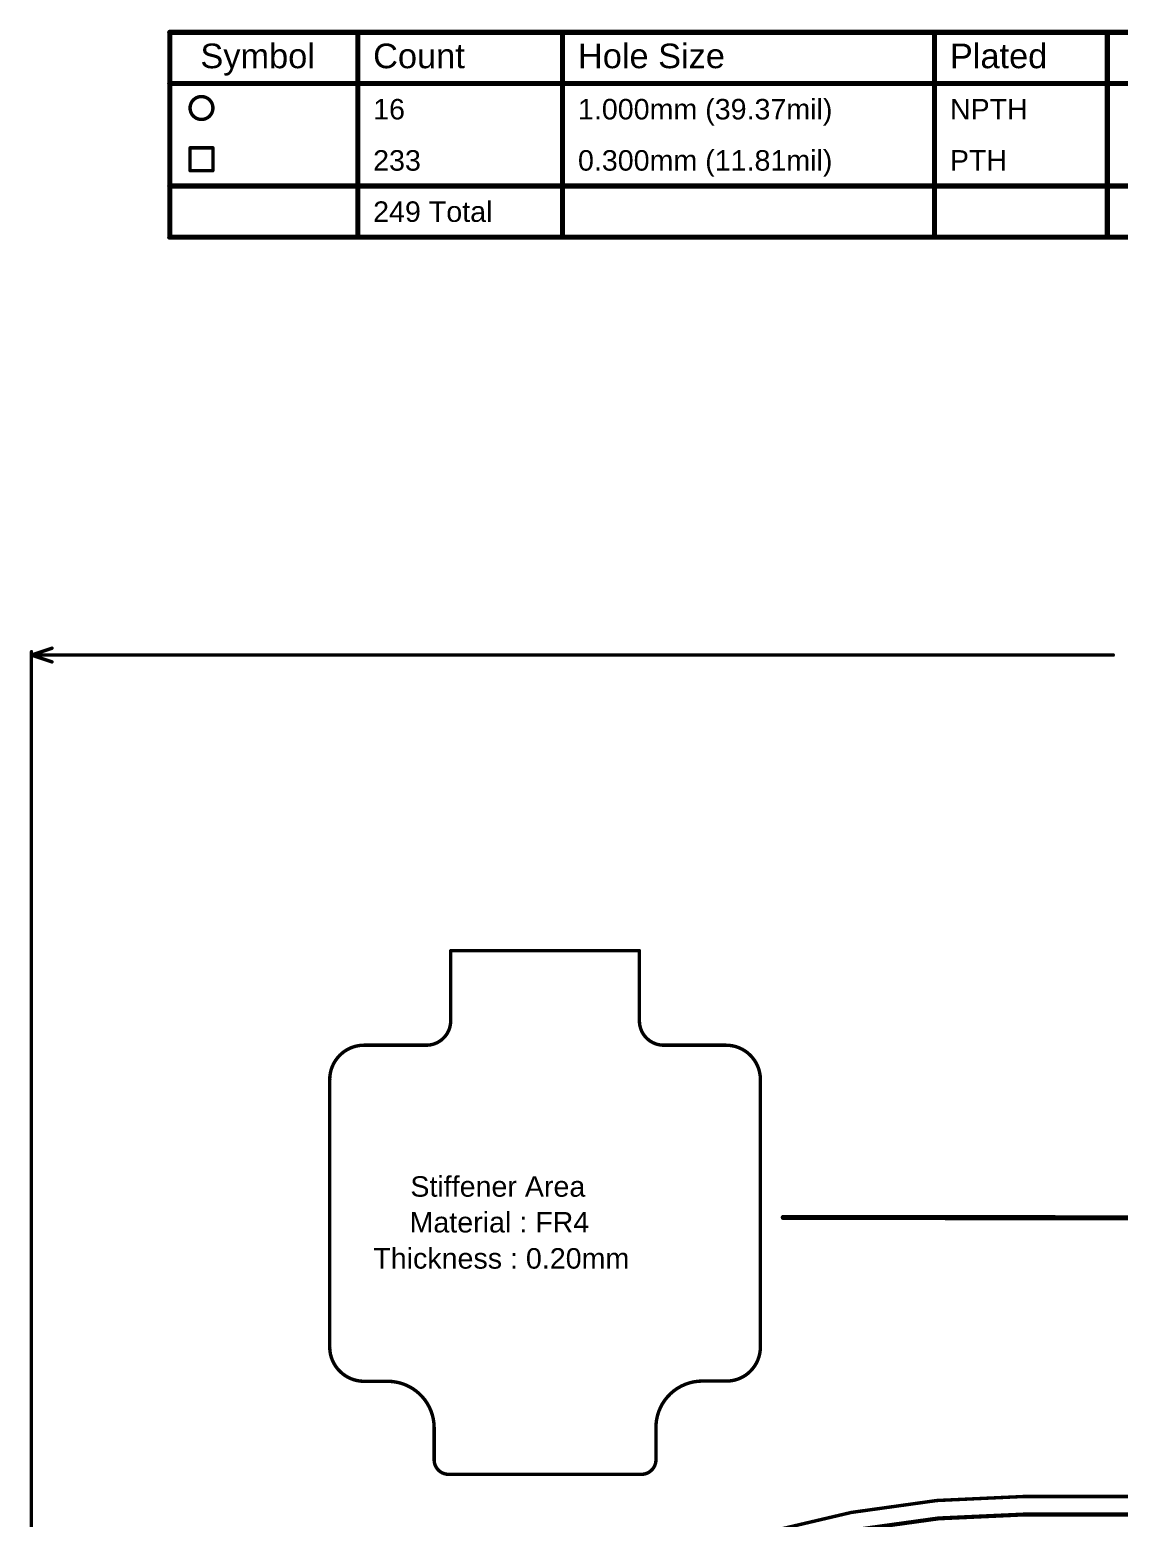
# Model space of a CAD drawing. Header units: inches. Extents: x 3 to 457, y -41 to 239.
# Drawn here: x 11.7 to 92.7, y 128 to 238.7 of the extents above; entities that cross this region are included whole.
import ezdxf

# ---------------------------------------------------------------- set-up
doc = ezdxf.new("R2010")
doc.units = ezdxf.units.IN
for name, color, linetype in [('Board Outline', 216, 'Continuous'), ('Bottom Layer', 5, 'Continuous'), ('Dimension', 6, 'Continuous'), ('Drill Drawing', 1, 'Continuous'), ('Fabrication', 76, 'Continuous')]:
    doc.layers.add(name, color=color, linetype=linetype)
doc.styles.add('Arial', font='', dxfattribs={"height": 0.2})
doc.styles.get('Arial').set_extended_font_data('Arial')

msp = doc.modelspace()

# ---------------------------------------------------------------- linework, layer by layer
at = {"layer": 'Board Outline'}
for points in [[(16.05, 60.09, 0.127, 0.127, -0.41422), (85.57, 129.61, 0.127, 0.127, 0)], [(85.57, 129.61, 0.127, 0.127, 0), (102.79, 129.61, 0.127, 0.127, 0)]]:
    msp.add_lwpolyline(points, format="xyseb", dxfattribs=at)
msp.add_lwpolyline([(85.54, 129.61, 0.0635, 0.0635, 1), (85.6, 129.61, 0.0635, 0.0635, 1)], format="xyseb", close=True, dxfattribs=at)
msp.add_lwpolyline([(85.54, 129.61, 0.0635, 0.0635, 1), (85.6, 129.61, 0.0635, 0.0635, 1)], format="xyseb", close=True, dxfattribs=at)
at = {"layer": 'Bottom Layer'}
for points in [[(17.31, 60.09, 0.305, 0.305, -0.414214), (85.57, 128.27, 0.305, 0.305, 0)], [(85.57, 128.27, 0.305, 0.305, 0), (109.75, 128.27, 0.305, 0.305, 0)]]:
    msp.add_lwpolyline(points, format="xyseb", dxfattribs=at)
msp.add_lwpolyline([(85.49, 128.27, 0.152, 0.152, 1), (85.64, 128.27, 0.152, 0.152, 1)], format="xyseb", close=True, dxfattribs=at)
msp.add_lwpolyline([(85.49, 128.27, 0.152, 0.152, 1), (85.64, 128.27, 0.152, 0.152, 1)], format="xyseb", close=True, dxfattribs=at)
at = {"layer": 'Dimension'}
for points in [[(11.8, 192.2, 0.254, 0.254, 0), (13.33, 192.71, 0.254, 0.254, 0)], [(11.8, 2.63, 0.254, 0.254, 0), (11.8, 192.46, 0.254, 0.254, 0)], [(11.8, 192.2, 0.254, 0.254, 0), (13.33, 191.69, 0.254, 0.254, 0)], [(11.8, 192.2, 0.254, 0.254, 0), (92.29, 192.2, 0.254, 0.254, 0)]]:
    msp.add_lwpolyline(points, format="xyseb", dxfattribs=at)
for points in [[(13.26, 192.71, 0.127, 0.127, 1), (13.39, 192.71, 0.127, 0.127, 1)], [(11.74, 192.46, 0.127, 0.127, 1), (11.86, 192.46, 0.127, 0.127, 1)], [(11.74, 192.2, 0.127, 0.127, 1), (11.86, 192.2, 0.127, 0.127, 1)], [(11.74, 192.2, 0.127, 0.127, 1), (11.86, 192.2, 0.127, 0.127, 1)], [(11.74, 192.2, 0.127, 0.127, 1), (11.86, 192.2, 0.127, 0.127, 1)], [(13.26, 191.69, 0.127, 0.127, 1), (13.39, 191.69, 0.127, 0.127, 1)], [(92.22, 192.2, 0.127, 0.127, 1), (92.35, 192.2, 0.127, 0.127, 1)]]:
    msp.add_lwpolyline(points, format="xyseb", close=True, dxfattribs=at)
at = {"layer": 'Drill Drawing'}
for points in [[(22.09, 238.52, 0.381, 0.381, 0), (200.14, 238.52, 0.381, 0.381, 0)], [(22.09, 223.28, 0.381, 0.381, 0), (22.09, 238.52, 0.381, 0.381, 0)], [(36.08, 223.28, 0.381, 0.381, 0), (36.08, 238.52, 0.381, 0.381, 0)], [(51.31, 223.28, 0.381, 0.381, 0), (51.31, 238.52, 0.381, 0.381, 0)], [(78.99, 223.28, 0.381, 0.381, 0), (78.99, 238.52, 0.381, 0.381, 0)], [(91.84, 223.28, 0.381, 0.381, 0), (91.84, 238.52, 0.381, 0.381, 0)], [(22.09, 234.71, 0.381, 0.381, 0), (200.14, 234.71, 0.381, 0.381, 0)], [(23.6, 229.93, 0.254, 0.254, 0), (25.3, 229.93, 0.254, 0.254, 0)], [(23.6, 228.23, 0.254, 0.254, 0), (23.6, 229.93, 0.254, 0.254, 0)], [(25.3, 228.23, 0.254, 0.254, 0), (25.3, 229.93, 0.254, 0.254, 0)], [(23.6, 228.23, 0.254, 0.254, 0), (25.3, 228.23, 0.254, 0.254, 0)], [(22.09, 227.09, 0.381, 0.381, 0), (200.14, 227.09, 0.381, 0.381, 0)], [(22.09, 223.28, 0.381, 0.381, 0), (200.14, 223.28, 0.381, 0.381, 0)]]:
    msp.add_lwpolyline(points, format="xyseb", dxfattribs=at)
for points in [[(21.99, 238.52, 0.191, 0.191, 1), (22.18, 238.52, 0.191, 0.191, 1)], [(21.99, 238.52, 0.191, 0.191, 1), (22.18, 238.52, 0.191, 0.191, 1)], [(35.98, 238.52, 0.191, 0.191, 1), (36.17, 238.52, 0.191, 0.191, 1)], [(51.22, 238.52, 0.191, 0.191, 1), (51.41, 238.52, 0.191, 0.191, 1)], [(78.9, 238.52, 0.191, 0.191, 1), (79.09, 238.52, 0.191, 0.191, 1)], [(91.75, 238.52, 0.191, 0.191, 1), (91.94, 238.52, 0.191, 0.191, 1)], [(21.99, 234.71, 0.191, 0.191, 1), (22.18, 234.71, 0.191, 0.191, 1)], [(25.3, 232.89, 0.254, 0.254, 1), (23.6, 232.89, 0.254, 0.254, 1)], [(23.54, 232.89, 0.127, 0.127, 1), (23.67, 232.89, 0.127, 0.127, 1)], [(25.23, 232.89, 0.127, 0.127, 1), (25.36, 232.89, 0.127, 0.127, 1)], [(23.54, 229.93, 0.127, 0.127, 1), (23.67, 229.93, 0.127, 0.127, 1)], [(23.54, 229.93, 0.127, 0.127, 1), (23.67, 229.93, 0.127, 0.127, 1)], [(25.23, 229.93, 0.127, 0.127, 1), (25.36, 229.93, 0.127, 0.127, 1)], [(25.23, 229.93, 0.127, 0.127, 1), (25.36, 229.93, 0.127, 0.127, 1)], [(23.54, 228.23, 0.127, 0.127, 1), (23.67, 228.23, 0.127, 0.127, 1)], [(23.54, 228.23, 0.127, 0.127, 1), (23.67, 228.23, 0.127, 0.127, 1)], [(25.23, 228.23, 0.127, 0.127, 1), (25.36, 228.23, 0.127, 0.127, 1)], [(25.23, 228.23, 0.127, 0.127, 1), (25.36, 228.23, 0.127, 0.127, 1)], [(21.99, 227.09, 0.191, 0.191, 1), (22.18, 227.09, 0.191, 0.191, 1)], [(21.99, 223.28, 0.191, 0.191, 1), (22.18, 223.28, 0.191, 0.191, 1)], [(21.99, 223.28, 0.191, 0.191, 1), (22.18, 223.28, 0.191, 0.191, 1)], [(35.98, 223.28, 0.191, 0.191, 1), (36.17, 223.28, 0.191, 0.191, 1)], [(51.22, 223.28, 0.191, 0.191, 1), (51.41, 223.28, 0.191, 0.191, 1)], [(78.9, 223.28, 0.191, 0.191, 1), (79.09, 223.28, 0.191, 0.191, 1)], [(91.75, 223.28, 0.191, 0.191, 1), (91.94, 223.28, 0.191, 0.191, 1)]]:
    msp.add_lwpolyline(points, format="xyseb", close=True, dxfattribs=at)
at = {"layer": 'Fabrication'}
for points in [[(42.99, 164.99, 0.254, 0.254, 0), (42.99, 170.21, 0.254, 0.254, 0)], [(42.99, 170.21, 0.254, 0.254, 0), (57.03, 170.21, 0.254, 0.254, 0)], [(57.03, 164.99, 0.254, 0.254, 0), (57.03, 170.21, 0.254, 0.254, 0)], [(42.99, 164.99, 0.254, 0.254, -0.414214), (41.17, 163.18, 0.254, 0.254, 0)], [(58.84, 163.18, 0.254, 0.254, -0.414214), (57.03, 164.99, 0.254, 0.254, 0)], [(34.74, 162.43, 0.254, 0.254, -0.198912), (36.53, 163.18, 0.254, 0.254, 0)], [(36.53, 163.18, 0.254, 0.254, 0), (41.17, 163.18, 0.254, 0.254, 0)], [(58.84, 163.18, 0.254, 0.254, 0), (63.49, 163.18, 0.254, 0.254, 0)], [(63.49, 163.18, 0.254, 0.254, -0.198912), (65.28, 162.43, 0.254, 0.254, 0)], [(33.99, 160.64, 0.254, 0.254, -0.198912), (34.74, 162.43, 0.254, 0.254, 0)], [(65.28, 162.43, 0.254, 0.254, -0.198912), (66.03, 160.64, 0.254, 0.254, 0)], [(33.99, 140.72, 0.254, 0.254, 0), (33.99, 160.64, 0.254, 0.254, 0)], [(66.03, 140.72, 0.254, 0.254, 0), (66.03, 160.64, 0.254, 0.254, 0)], [(67.73, 150.37, 0.381, 0.381, 0), (94.77, 150.34, 0.381, 0.381, 0)], [(34.74, 138.93, 0.254, 0.254, -0.198912), (33.99, 140.72, 0.254, 0.254, 0)], [(66.03, 140.72, 0.254, 0.254, -0.198912), (65.28, 138.93, 0.254, 0.254, 0)], [(36.55, 138.18, 0.254, 0.254, -0.198912), (34.74, 138.93, 0.254, 0.254, 0)], [(65.28, 138.93, 0.254, 0.254, -0.198912), (63.54, 138.2, 0.254, 0.254, 0)], [(65.28, 138.93, 0.254, 0.254, 0), (65.28, 138.93, 0.254, 0.254, 0)], [(36.55, 138.18, 0.254, 0.254, 0), (37.28, 138.18, 0.254, 0.254, 0)], [(37.28, 138.18, 0.254, 0.254, 0), (38.3, 138.18, 0.254, 0.254, 0)], [(38.3, 138.18, 0.254, 0.254, -0.414214), (41.76, 134.72, 0.254, 0.254, 0)], [(58.26, 134.62, 0.254, 0.254, -0.424824), (61.72, 138.2, 0.254, 0.254, 0)], [(61.72, 138.2, 0.254, 0.254, 0), (62.73, 138.2, 0.254, 0.254, 0)], [(62.73, 138.2, 0.254, 0.254, 0), (63.54, 138.2, 0.254, 0.254, 0)], [(41.76, 132.34, 0.254, 0.254, 0), (41.76, 134.72, 0.254, 0.254, 0)], [(58.26, 132.35, 0.254, 0.254, 0), (58.26, 134.72, 0.254, 0.254, 0)], [(42.84, 131.26, 0.254, 0.254, -0.414214), (41.76, 132.34, 0.254, 0.254, 0)], [(58.26, 132.35, 0.254, 0.254, -0.414214), (57.18, 131.26, 0.254, 0.254, 0)], [(42.84, 131.26, 0.254, 0.254, 0), (57.18, 131.26, 0.254, 0.254, 0)], [(16.05, 60.09, 0.254, 0.254, -0.41422), (85.57, 129.61, 0.254, 0.254, 0)], [(85.57, 129.61, 0.254, 0.254, 0), (102.79, 129.61, 0.254, 0.254, 0)]]:
    msp.add_lwpolyline(points, format="xyseb", dxfattribs=at)
for points in [[(42.93, 170.21, 0.127, 0.127, 1), (43.05, 170.21, 0.127, 0.127, 1)], [(42.93, 170.21, 0.127, 0.127, 1), (43.05, 170.21, 0.127, 0.127, 1)], [(56.96, 170.21, 0.127, 0.127, 1), (57.09, 170.21, 0.127, 0.127, 1)], [(56.96, 170.21, 0.127, 0.127, 1), (57.09, 170.21, 0.127, 0.127, 1)], [(42.93, 164.99, 0.127, 0.127, 1), (43.05, 164.99, 0.127, 0.127, 1)], [(42.93, 164.99, 0.127, 0.127, 1), (43.05, 164.99, 0.127, 0.127, 1)], [(56.96, 164.99, 0.127, 0.127, 1), (57.09, 164.99, 0.127, 0.127, 1)], [(56.96, 164.99, 0.127, 0.127, 1), (57.09, 164.99, 0.127, 0.127, 1)], [(36.47, 163.18, 0.127, 0.127, 1), (36.6, 163.18, 0.127, 0.127, 1)], [(36.47, 163.18, 0.127, 0.127, 1), (36.6, 163.18, 0.127, 0.127, 1)], [(41.11, 163.18, 0.127, 0.127, 1), (41.24, 163.18, 0.127, 0.127, 1)], [(41.11, 163.18, 0.127, 0.127, 1), (41.24, 163.18, 0.127, 0.127, 1)], [(58.78, 163.18, 0.127, 0.127, 1), (58.91, 163.18, 0.127, 0.127, 1)], [(58.78, 163.18, 0.127, 0.127, 1), (58.91, 163.18, 0.127, 0.127, 1)], [(63.42, 163.18, 0.127, 0.127, 1), (63.55, 163.18, 0.127, 0.127, 1)], [(63.42, 163.18, 0.127, 0.127, 1), (63.55, 163.18, 0.127, 0.127, 1)], [(34.67, 162.43, 0.127, 0.127, 1), (34.8, 162.43, 0.127, 0.127, 1)], [(34.67, 162.43, 0.127, 0.127, 1), (34.8, 162.43, 0.127, 0.127, 1)], [(65.22, 162.43, 0.127, 0.127, 1), (65.34, 162.43, 0.127, 0.127, 1)], [(65.22, 162.43, 0.127, 0.127, 1), (65.34, 162.43, 0.127, 0.127, 1)], [(33.93, 160.64, 0.127, 0.127, 1), (34.06, 160.64, 0.127, 0.127, 1)], [(33.93, 160.64, 0.127, 0.127, 1), (34.06, 160.64, 0.127, 0.127, 1)], [(65.96, 160.64, 0.127, 0.127, 1), (66.09, 160.64, 0.127, 0.127, 1)], [(65.96, 160.64, 0.127, 0.127, 1), (66.09, 160.64, 0.127, 0.127, 1)], [(67.64, 150.37, 0.191, 0.191, 1), (67.83, 150.37, 0.191, 0.191, 1)], [(33.93, 140.72, 0.127, 0.127, 1), (34.06, 140.72, 0.127, 0.127, 1)], [(33.93, 140.72, 0.127, 0.127, 1), (34.06, 140.72, 0.127, 0.127, 1)], [(65.96, 140.72, 0.127, 0.127, 1), (66.09, 140.72, 0.127, 0.127, 1)], [(65.96, 140.72, 0.127, 0.127, 1), (66.09, 140.72, 0.127, 0.127, 1)], [(34.67, 138.93, 0.127, 0.127, 1), (34.8, 138.93, 0.127, 0.127, 1)], [(34.67, 138.93, 0.127, 0.127, 1), (34.8, 138.93, 0.127, 0.127, 1)], [(65.22, 138.93, 0.127, 0.127, 1), (65.34, 138.93, 0.127, 0.127, 1)], [(65.22, 138.93, 0.127, 0.127, 1), (65.34, 138.93, 0.127, 0.127, 1)], [(65.22, 138.93, 0.127, 0.127, 1), (65.34, 138.93, 0.127, 0.127, 1)], [(65.22, 138.93, 0.127, 0.127, 1), (65.34, 138.93, 0.127, 0.127, 1)], [(36.49, 138.18, 0.127, 0.127, 1), (36.61, 138.18, 0.127, 0.127, 1)], [(36.49, 138.18, 0.127, 0.127, 1), (36.61, 138.18, 0.127, 0.127, 1)], [(37.22, 138.18, 0.127, 0.127, 1), (37.35, 138.18, 0.127, 0.127, 1)], [(37.22, 138.18, 0.127, 0.127, 1), (37.35, 138.18, 0.127, 0.127, 1)], [(38.24, 138.18, 0.127, 0.127, 1), (38.36, 138.18, 0.127, 0.127, 1)], [(38.24, 138.18, 0.127, 0.127, 1), (38.36, 138.18, 0.127, 0.127, 1)], [(61.65, 138.2, 0.127, 0.127, 1), (61.78, 138.2, 0.127, 0.127, 1)], [(61.65, 138.2, 0.127, 0.127, 1), (61.78, 138.2, 0.127, 0.127, 1)], [(62.67, 138.2, 0.127, 0.127, 1), (62.8, 138.2, 0.127, 0.127, 1)], [(62.67, 138.2, 0.127, 0.127, 1), (62.8, 138.2, 0.127, 0.127, 1)], [(63.47, 138.2, 0.127, 0.127, 1), (63.6, 138.2, 0.127, 0.127, 1)], [(63.47, 138.2, 0.127, 0.127, 1), (63.6, 138.2, 0.127, 0.127, 1)], [(41.69, 134.72, 0.127, 0.127, 1), (41.82, 134.72, 0.127, 0.127, 1)], [(41.69, 134.72, 0.127, 0.127, 1), (41.82, 134.72, 0.127, 0.127, 1)], [(58.2, 134.72, 0.127, 0.127, 1), (58.32, 134.72, 0.127, 0.127, 1)], [(58.2, 134.62, 0.127, 0.127, 1), (58.32, 134.62, 0.127, 0.127, 1)], [(41.69, 132.34, 0.127, 0.127, 1), (41.82, 132.34, 0.127, 0.127, 1)], [(41.69, 132.34, 0.127, 0.127, 1), (41.82, 132.34, 0.127, 0.127, 1)], [(58.2, 132.35, 0.127, 0.127, 1), (58.32, 132.35, 0.127, 0.127, 1)], [(58.2, 132.35, 0.127, 0.127, 1), (58.32, 132.35, 0.127, 0.127, 1)], [(42.78, 131.26, 0.127, 0.127, 1), (42.9, 131.26, 0.127, 0.127, 1)], [(42.78, 131.26, 0.127, 0.127, 1), (42.9, 131.26, 0.127, 0.127, 1)], [(57.12, 131.26, 0.127, 0.127, 1), (57.24, 131.26, 0.127, 0.127, 1)], [(57.12, 131.26, 0.127, 0.127, 1), (57.24, 131.26, 0.127, 0.127, 1)], [(85.51, 129.61, 0.127, 0.127, 1), (85.63, 129.61, 0.127, 0.127, 1)], [(85.51, 129.61, 0.127, 0.127, 1), (85.63, 129.61, 0.127, 0.127, 1)]]:
    msp.add_lwpolyline(points, format="xyseb", close=True, dxfattribs=at)

# ---------------------------------------------------------------- texts
at = {"layer": 'Drill Drawing', "style": 'Arial'}
for s, height, p in [('Symbol', 1.829, (24.37, 235.85)), ('Count', 1.829, (37.22, 235.85)), ('Hole Size', 1.829, (52.46, 235.85)), ('Plated', 1.829, (80.13, 235.85)), ('1.000mm (39.37mil)', 1.524, (52.46, 232.04)), ('16', 1.524, (37.22, 232.04)), ('NPTH', 1.524, (80.13, 232.04)), ('233', 1.524, (37.22, 228.23)), ('0.300mm (11.81mil)', 1.524, (52.46, 228.23)), ('PTH', 1.524, (80.13, 228.23)), ('249 Total', 1.524, (37.22, 224.42))]:
    msp.add_text(s, height=height, dxfattribs=at).set_placement(p)
at = {"layer": 'Fabrication', "style": 'Arial'}
for s, p in [('Stiffener Area', (39.99, 151.91)), ('Material : FR4', (39.93, 149.25)), ('Thickness : 0.20mm', (37.23, 146.56))]:
    msp.add_text(s, height=1.524, dxfattribs=at).set_placement(p)

doc.saveas('drawing.dxf')
